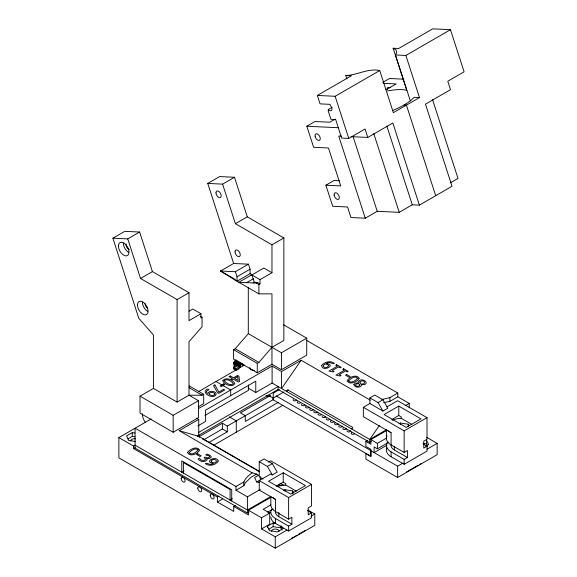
<?xml version="1.0" encoding="UTF-8"?>
<svg xmlns="http://www.w3.org/2000/svg" width="577" height="577" viewBox="0 0 577 577"><rect width="100%" height="100%" fill="white"/><g stroke="black" fill="none" stroke-linecap="round" stroke-linejoin="round"><path stroke-width="0.87" d="M151.181 418.931L118.869 437.59L118.869 457.864L275.258 548.15L314.782 525.337L314.782 514.02L307.952 510.082M235.272 505.546L233.721 506.44L233.721 511.431L217.399 502.004L217.399 497.013L133.561 448.596L133.561 446.071L135.119 445.177M270.952 497.28L248.478 510.248L248.478 514.958L233.721 506.44M248.29 287.317L248.29 333.643L235.228 348.732L233.598 349.669L233.598 359.096L257.27 372.764L271.962 364.282L271.969 293.852L258.9 293.859L235.228 280.191L220.565 271.017L233.635 263.473L248.471 264.179L250.086 269.17L250.086 273.678L237.017 281.223L237.017 276.715L235.409 271.724L220.565 271.017L235.228 279.434L235.228 280.191M281.425 369.749L281.432 352.778L306.733 338.172L306.733 355.136L281.425 369.749L271.962 364.282M426.475 437.215L437.142 443.374L437.142 454.69L397.632 477.504L365.883 459.169L365.883 453.609L370.78 456.436L370.78 449.274L365.883 446.447L365.883 441.448L367.369 440.59M387.117 445.105L374.127 452.613L374.127 446.959L377.387 448.841L377.387 443.374L386.561 438.073M397.632 477.504L397.632 466.187L403.056 463.057M387.362 89.37L387.513 87.581L390.11 87.704M332.215 107.235L328.349 109.464L328.19 110.892L330.917 119.324L335.67 119.54L341.663 138.083L348.753 138.422L365.075 128.996L367.801 137.434L392.829 122.988L419.378 205.138L452.029 186.284L425.48 104.134L450.507 89.68L447.774 81.249L464.103 71.829L450.478 29.694L432.692 28.85L398.649 48.504L393.132 48.237L406.763 90.365A34.634 9.838 -17.9 0 0 387.427 90.971M239.109 368.205L233.699 365.09L234.125 362.111L236.152 359.961M235.863 360.106L242.037 363.669L240.486 365.313L239.881 367.145L233.699 363.575M248.947 512.08L247.403 512.975L135.076 448.12L135.076 428.235L235.971 486.483L235.971 490.255L243.862 485.697C242.621 479.84 248.132 475.953 252.113 472.808L256.484 474.07L258.561 475.275L254.616 477.547L256.707 482.055L259.311 482.459M243.862 485.697L245.146 483.014L251.103 477.15L256.484 474.07M410.362 100.989L395.483 54.966L396.774 52.37L396.053 49.903L393.132 48.237M301.158 360.243L281.569 388.523L281.569 371.552L301.158 360.243L370.239 400.128M351.775 429.057L352.864 427.485L287.555 389.778L286.466 391.35L288.731 390.045M379.385 425.494L369.734 439.422L369.734 442.343L371.285 441.448M233.598 349.669L257.27 363.337L258.9 362.399L271.969 347.311L283.855 340.452L283.855 237.948L247.273 216.829L234.493 177.269L219.649 176.562L207.763 183.428L233.635 263.473M392.526 110.589C400.287 107.264 408.191 103.463 414.149 97.34L419.486 97.592L405.869 55.457L395.483 54.966M339.29 180.752L334.054 180.5L325.89 185.217L332.698 206.277L347.542 206.984L350.946 217.522L365.277 218.2L377.235 211.297L399.241 212.343L412.274 204.799L419.378 205.138M328.349 109.464L328.63 109.803A3.462 1.998 60 0 0 331.775 109.947A3.462 1.998 60 0 0 330.332 105.483L329.972 104.35L320.084 103.86L317.357 95.436L351.393 75.789L345.832 75.544L346.921 78.912M317.357 95.436L335.143 96.287L379.753 70.538L393.37 112.674L419.486 97.592M405.869 55.457L450.478 29.694M153.432 388.415L153.432 334.956L138.768 318.244L112.897 238.193L124.791 231.334L139.627 232.033L152.415 271.594L188.996 292.719L188.996 320.632L200.947 313.729L200.947 317.97L202.058 317.328L202.058 326.676L188.996 341.757L188.996 395.216L177.103 402.082L153.432 388.415L140.016 396.161L140.016 413.125L173.158 432.26L198.459 417.647L198.459 400.683L188.996 395.216L202.058 395.216L203.688 394.271L203.688 403.698L198.279 406.821M325.89 185.217L340.733 185.917L328.479 148L313.636 147.294L306.827 126.233L314.992 121.516L329.835 122.223L335.273 119.078M382.839 82.345L389.518 78.494L403.878 79.172M112.897 238.193L127.741 238.9L139.627 232.033M207.763 183.428L222.599 184.135L234.493 177.269M127.741 238.9L140.521 278.46L152.415 271.594M222.599 184.135L235.387 223.696L247.273 216.829M140.521 278.46L177.103 299.578L188.996 292.719M235.387 223.696L271.969 244.814L283.855 237.948M235.409 271.724L248.471 264.179M237.017 276.715L250.086 269.17M189.076 311.191L192.812 309.034L200.947 313.729M271.969 272.733L260.011 279.636L260.011 283.87L257.558 282.456L254.255 282.297L251.875 274.933L263.826 268.031L271.969 272.733L271.969 244.814M246.653 282.629L253.57 278.641M253.144 282.939L254.255 282.297M250.086 273.678L251.875 274.717L238.813 282.261L256.455 283.098L257.558 282.456M256.455 283.098L258.9 284.511L260.011 283.87M235.019 369.374L233.966 368.898L233.699 366.972L235.539 365.912M243.84 364.852L242.326 365.731L242.326 363.524M199.087 391.278L244.439 365.097M134.888 433.017L132.284 432.613L126.572 435.909L128.664 440.417L135.602 441.492M128 438.859L132.284 436.385L134.888 436.782M140.016 396.161L173.158 415.289L198.459 400.683M198.481 408.595L272.099 366.085L281.569 371.552M133.561 448.596L135.105 447.709M204.907 415.44L248.485 390.283L248.485 385.003M179.151 430.68L198.74 419.371L198.74 436.335L179.151 430.68L252.113 472.808M197.832 425.934L205.607 421.448L205.607 410.132L255.777 381.173L255.777 392.483L248.038 388.018M255.777 392.483L272.099 383.056L369.734 439.422L386.778 429.584M198.416 432.57L278.143 386.54L278.143 389.468L369.734 442.343M198.416 435.491L278.143 389.468M197.839 436.674L199.368 435.786L199.368 437.445M279.333 389.619L273.217 393.146L273.224 398.116L283.92 391.942M199.123 436.666L222.405 423.237L227.302 426.064L273.736 399.349M203.789 439.732L222.405 428.985L227.302 431.812L227.302 426.064M208.831 442.48L227.302 431.812M278.381 402.32L245.283 421.434L245.283 415.678L240.385 412.851L270.613 395.389M213.786 445.184L282.86 405.306M184.085 470.818L181.769 472.159L181.769 460.85L231.73 489.693L231.73 501.002M263.047 479.025L259.239 476.833L259.239 461.744L264.136 458.917L272.294 463.634L277.198 472.116L272.294 474.943L270.663 473.998L256.758 481.968M369.879 403.525L369.879 397.87L374.776 395.043L382.94 399.753L387.838 408.235L382.94 411.069L369.879 403.525L363.344 407.297L363.344 416.724L391.098 432.743L391.098 444.896L404.16 452.433L407.427 450.55L407.427 457.511L404.16 459.393L391.098 451.856A16.163 9.333 0 0 1 386.922 442.84M268.485 462.062L270.663 460.807L311.479 484.37L311.479 505.942L308.212 507.832L308.212 514.792L311.479 512.903L311.479 517.807L288.623 531.006L275.561 523.462A16.163 9.333 0 0 1 270.829 516.862M259.239 461.744L267.396 466.461L272.294 463.634M369.879 397.87L378.043 402.58L382.94 399.753M217.399 497.013L218.907 496.148M235.971 486.483L243.862 481.932M381.887 399.486L389.922 397.603L397.813 393.045L397.813 396.817L409.244 403.417L409.244 407.816M383.575 402.688L389.922 401.376L397.813 396.817M217.399 502.004L222.729 498.932M386.965 406.857L397.632 400.698L427.023 417.661L427.023 439.241L423.756 441.124L423.756 448.084L427.023 446.201L427.023 451.099L404.16 464.297L391.098 456.76A16.163 9.333 0 0 1 386.922 447.745M232.38 498.737L230.093 500.057L230.093 489.505L183.399 462.545L183.399 473.104M283.235 472.779L268.543 481.261L290.743 494.078L305.442 485.596L283.235 472.779L283.235 482.199L276.275 486.223M398.772 406.071L384.08 414.553L406.287 427.369L420.979 418.888L398.772 406.071L398.772 415.498L401.231 416.919L401.231 418.311L411.863 424.448M235.971 490.255L247.403 496.855L260.292 489.411M405.451 405.602L409.244 403.417M391.812 419.515L398.772 415.498M270.642 496.631L247.403 510.054L135.076 445.199M365.883 441.448L370.86 444.319L370.86 439.609L387.124 430.211M283.473 490.565L284.901 489.743L292.705 490.948L293.751 493.198M399.01 423.857L400.438 423.035L408.242 424.239L408.942 425.747M270.829 504.889L263.177 509.303L269.711 513.076L269.711 524.204L261.547 528.914L261.547 517.785L248.478 510.248M271.378 509.549A16.163 9.333 0 0 0 275.561 518.564L288.623 526.101L291.89 524.219L291.89 517.259L288.623 519.141L275.561 511.597L275.561 499.451L259.239 490.024L259.239 480.598L288.623 497.569L311.479 484.37M363.344 407.297L404.16 430.86L427.023 417.661M267.771 512.124L273.123 509.037M377.387 448.841L388.855 442.22M269.091 513.249L270.62 512.362M261.547 517.785L269.711 513.076M267.454 527.71L267.454 526.202L273.166 522.899L275.77 523.303M275.07 523.743L275.561 523.462L275.561 518.564M268.882 529.145L273.166 526.671L280.977 527.876L282.023 530.133M425.768 446.23L428.624 444.578L426.533 440.071L426.533 443.843L427.579 446.093M261.547 528.914L275.258 536.834L286.884 530.126M310.902 516.256L314.782 514.02M427.074 449.187L437.142 443.374M291.536 538.377L296.946 535.247M298.497 534.36L305.457 530.342M406.302 472.116L417.899 465.415M419.45 464.528L420.994 463.634M450.312 182.844L458.008 178.416L432.57 99.677M385.955 89.247L387.636 88.851L396.19 83.91L383.099 83.29M345.832 75.544C357.466 75.097 367.996 68.086 379.753 70.538M401.231 418.311L398.346 418.527A16.163 9.333 0 0 0 392.36 420.294M296.326 491.157L285.694 485.012L282.809 485.235A16.163 9.333 0 0 0 277.494 486.699M404.051 105.021L406.432 105.129L435.707 195.711M306.827 126.233L338.245 127.726M341.36 136.172L338.721 136.042L365.277 218.2M351.061 136.634L367.801 137.434M254.342 370.398L250.872 369.857L249.827 367.607M423.064 443.302L426.533 443.843M203.645 439.169L202.556 438.852L259.311 471.618M278.446 484.795L281.828 485.776M220.565 271.017L222.246 271.572M251.875 274.933L260.011 279.636M283.61 324.822L306.733 338.172M307.007 340.618L397.813 393.045M248.29 333.643L281.432 352.778M423.179 443.98L427.023 446.201M200.219 316.268L202.058 317.328M235.228 348.732L258.9 362.399M390.982 445.256A11.547 6.664 0 0 0 394.365 449.973L407.427 457.511M235.293 360.517L241.467 364.087M235.019 360.784L241.193 364.347M234.767 361.079L240.941 364.65M370.86 439.609L377.387 443.374M234.529 361.404L240.703 364.974M234.312 361.75L240.486 365.313M234.125 362.111L240.299 365.674M233.966 362.479L240.14 366.049M233.844 362.854L240.018 366.417M233.757 363.221L239.931 366.784M233.699 366.972L238.33 369.648M233.699 368.104L236.786 369.886M233.757 368.4L236.844 370.182M233.844 368.667L236.159 370.001M233.966 368.898L236.281 370.232M234.125 369.085L236.072 370.218M276.138 395.901L370.989 450.659L370.989 456.313L273.029 399.76L273.029 397.337M370.78 450.687L397.632 466.187M266.011 395.375L268.327 396.709L268.327 395.267L273.224 398.116M215.993 381.512L230.692 389.994L230.692 395.649M189.184 385.898L203.688 394.271M189.076 387.722L202.058 395.216M229.307 416.839L236.296 420.871L236.296 432.195M196.562 418.109L198.74 419.371M283.235 482.199L285.694 483.62L285.694 485.012M197.644 435.707L259.744 471.553M279.924 483.209L283.92 485.509M307.642 510.688L311.479 512.903M275.445 511.965A11.547 6.664 0 0 0 278.828 516.675L291.89 524.219M118.869 437.59L133.561 446.071M235.575 360.293L241.749 363.856M378.043 402.58L382.94 411.069M267.396 466.461L272.294 474.943M282.369 527.111L283.069 528.611L277.349 531.915L269.546 530.703L267.454 526.202M386.835 126.067L412.274 204.799M373.781 133.619L399.241 212.343M353.167 136.85L377.235 211.297M335.143 96.287L348.753 138.422M408.242 424.239L408.242 426.504M404.16 430.86L404.16 452.433M404.16 459.393L404.16 464.297M400.438 423.035L400.438 424.542M394.365 446.49L394.365 449.973M391.098 451.856L391.098 456.76M389.922 397.603L389.922 401.376M386.366 429.62L386.366 438.296M292.705 490.948L292.705 493.962M288.623 497.569L288.623 519.141M288.623 526.101L288.623 531.006M284.901 489.743L284.901 491.251M280.977 525.618L280.977 527.876M278.828 512.326L278.828 516.675M275.258 536.834L275.258 548.15M273.166 522.899L273.166 526.671M272.099 366.085L272.099 383.056M270.829 496.321L270.829 505.005A16.163 9.333 0 0 0 275.561 511.597M260.328 476.609L260.328 479.905M258.9 284.511L258.9 293.859M257.27 363.337L257.27 372.764M247.403 496.855L247.403 512.975M222.405 423.237L222.405 428.985M177.103 299.578L177.103 402.082M173.158 415.289L173.158 432.26M132.284 432.613L132.284 436.385M271.565 531.179A3.693 2.135 0 0 1 275.741 529.059A3.693 2.135 0 0 1 278.828 531.727M130.705 440.878A3.693 2.135 0 0 1 135.357 438.816M275.561 499.451A16.163 9.333 0 0 1 272.993 497.518M145.418 422.465A10.393 6.001 60 0 1 142.281 413.702M129.298 249.56A3.693 2.135 60 0 1 126.096 244.013M147.683 308.255A3.693 2.135 60 0 1 145.072 303.726M147.683 311.364A7.501 4.335 60 0 1 142.382 302.175M128.621 252.38A7.501 4.335 60 0 1 123.312 243.191M391.098 432.743A16.163 9.333 0 0 1 388.53 430.81M391.098 444.896A16.163 9.333 0 0 1 386.922 435.88M309.063 407.016A1.76 1.017 0 0 1 306.625 407.953A1.76 1.017 0 0 1 306.055 406.295M313.21 409.41A1.76 1.017 0 0 1 310.772 410.348A1.76 1.017 0 0 1 310.202 408.689M317.292 412.065A1.76 1.017 0 0 1 314.919 412.743A1.76 1.017 0 0 1 314.068 411.3M321.439 414.459A1.76 1.017 0 0 1 319.067 415.137A1.76 1.017 0 0 1 318.215 413.695M325.587 416.854A1.76 1.017 0 0 1 323.43 417.575A1.76 1.017 0 0 1 322.19 416.327M329.734 419.248A1.76 1.017 0 0 1 327.577 419.969A1.76 1.017 0 0 1 326.337 418.722M296.556 400.099A1.76 1.017 0 0 1 294.183 400.77A1.76 1.017 0 0 1 293.332 399.327M300.704 402.494A1.76 1.017 0 0 1 298.331 403.164A1.76 1.017 0 0 1 297.48 401.722M304.851 404.888A1.76 1.017 0 0 1 302.701 405.602A1.76 1.017 0 0 1 301.454 404.362M333.939 421.383A1.76 1.017 0 0 1 331.508 422.321A1.76 1.017 0 0 1 330.938 420.662M338.086 423.778A1.76 1.017 0 0 1 335.655 424.715A1.76 1.017 0 0 1 335.086 423.056M342.233 426.172A1.76 1.017 0 0 1 340.019 427.153A1.76 1.017 0 0 1 338.951 425.66M346.323 428.3A1.76 1.017 0 0 1 344.39 429.569A1.76 1.017 0 0 1 343.099 428.055M350.47 430.694A1.76 1.017 0 0 1 348.768 431.971A1.76 1.017 0 0 1 347.073 430.694M354.675 433.356A1.76 1.017 0 0 1 352.244 434.293A1.76 1.017 0 0 1 351.674 432.635M214.839 394.084C214.089 396.478 210.49 395.332 209.004 394.235C209.119 391.87 213.908 391.66 214.839 394.084M359.832 382.01L360.798 384.03C367.513 384.809 363.986 378.159 359.832 382.01M198.041 449.865L198.026 450.211C196.13 452.289 191.766 455.563 189.191 452.981L189.206 452.628C191.131 450.565 195.437 447.326 198.041 449.865M211.153 461.146L212.004 462.357L214.182 463.028C219.938 461.138 213.028 457.309 211.153 461.146M328.58 365.493C327.433 369.59 319.218 366.417 325.536 363.95L327.722 364.621L328.58 365.493M348.688 380.806L348.681 381.152C351.278 383.691 355.583 380.452 357.509 378.389L357.531 378.036C354.949 375.454 350.592 378.728 348.688 380.806M353.874 384.477C354.336 387.506 359.666 388.184 361.339 385.761L361.231 384.643C372.129 385.486 362.291 375.937 358.137 381.729L358.404 382.998L355.504 383.142L353.874 384.477M206.407 391.35L206.804 392.663L207.886 393.564C209.054 389.201 219.332 391.934 215.178 395.699C211.052 398.873 200.212 391.826 207.778 388.948L208.968 389.634L206.407 391.35M359.673 385.083L359.089 385.999L357.639 386.338L356.146 385.905L355.403 384.996L356.615 383.864L358.829 383.604L359.673 385.083M209.588 456.631C209.155 458.477 206.335 457.936 205.188 457.056L204.15 457.655L205.765 459.227L203.991 460.475L201.077 460.085L199.418 458.196L198.099 458.953C199.88 461.888 205.585 462.833 207.215 459.48L206.566 458.412L209.61 458.491L211.384 457.071L209.92 455.239L206.912 454.164C203.508 455.585 209.249 454.763 209.588 456.631M187.705 452.238L187.59 452.779C190.28 457.208 197.824 453.839 199.635 450.089C196.973 445.675 190.129 449.036 187.705 452.238M359.125 378.238C357.329 381.981 349.756 385.371 347.087 380.921C348.89 377.17 356.435 373.802 359.125 378.238M218.221 461.009C215.957 465.163 209.054 466.764 205.282 463.598C207.482 462.451 210.555 466.101 213.288 463.533C203.176 461.874 216.433 454.921 218.221 461.009M321.67 365.385C321.656 372.396 337.235 365.328 326.431 363.445C329.171 360.877 332.244 364.527 334.444 363.38C330.686 360.243 324.584 361.873 321.67 365.385M222.974 380.344L222.823 380.849C224.604 384.607 232.156 387.975 234.875 383.568C233 379.875 226.364 376.81 222.974 380.344M224.626 380.315L224.439 380.993C226.35 383.063 230.67 386.323 233.274 383.777L233.267 383.424C231.312 381.325 227.533 378.49 224.626 380.315M214.875 384.902L213.54 385.674L217.435 392.569L218.827 393.377L224.742 389.965L223.645 389.331L218.827 392.115L214.875 384.902M230.317 375.988L229.119 376.68L232.322 378.526L231.211 379.168L232.214 379.745L233.324 379.111L238.431 382.061L239.585 381.397L238.95 376.218L237.637 375.461L233.519 377.834L230.317 375.988M223.645 383.893L220.118 385.926L221.251 386.583L224.778 384.549L223.645 383.893M237.666 376.601L234.522 378.411L238.164 380.517L237.666 376.601M336.658 364.714L335.706 365.263L337.357 366.215L328.962 371.061L333.153 371.977L334.004 371.487L332.316 370.513L338.555 366.907L340.242 367.888L341.195 367.333L336.658 364.714M343.647 368.753L342.695 369.302L344.346 370.254L335.958 375.1L340.149 376.016L341 375.526L339.305 374.552L345.551 370.946L347.239 371.92L348.191 371.372L343.647 368.753M197.666 453.782L196.533 454.438L200.06 456.472L201.193 455.823L197.666 453.782M346.654 374.538L345.522 375.194L349.056 377.228L350.189 376.579L346.654 374.538M210.223 495.318A2.77 1.601 60 0 0 213.158 498.975A2.77 1.601 60 0 0 213.158 495.059A2.77 1.601 60 0 0 210.223 495.318M197.781 488.135A2.77 1.601 60 0 0 200.717 491.792A2.77 1.601 60 0 0 200.724 487.875A2.77 1.601 60 0 0 197.781 488.135M181.192 478.557A2.77 1.601 60 0 0 184.135 482.213A2.77 1.601 60 0 0 184.135 478.297A2.77 1.601 60 0 0 181.192 478.557M334.141 195.12A3.693 2.135 60 0 0 338.382 199.382A3.693 2.135 60 0 0 337.624 193.793A3.693 2.135 60 0 0 334.141 195.12M315.078 136.136A3.693 2.135 60 0 0 319.319 140.399A3.693 2.135 60 0 0 318.562 134.809A3.693 2.135 60 0 0 315.078 136.136M137.477 305.002A7.501 4.335 60 0 0 145.44 314.905A7.501 4.335 60 0 0 145.44 304.288A7.501 4.335 60 0 0 137.477 305.002M118.415 246.018A7.501 4.335 60 0 0 126.377 255.921A7.501 4.335 60 0 0 126.377 245.304A7.501 4.335 60 0 0 118.415 246.018M215.971 192.805A3.693 2.135 60 0 0 219.887 197.68A3.693 2.135 60 0 0 219.887 192.451A3.693 2.135 60 0 0 215.971 192.805M235.034 251.788A3.693 2.135 60 0 0 238.957 256.664A3.693 2.135 60 0 0 238.957 251.435A3.693 2.135 60 0 0 235.034 251.788"/></g></svg>
